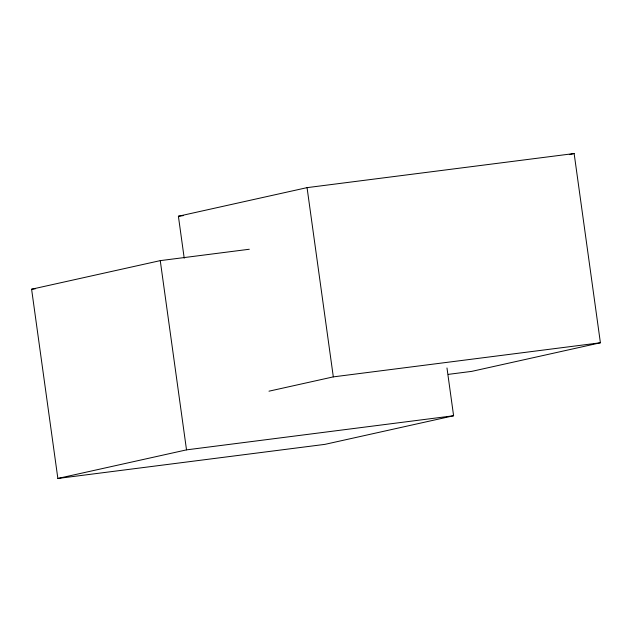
<?xml version="1.0" encoding="UTF-8"?>
<svg xmlns="http://www.w3.org/2000/svg" width="632" height="632" viewBox="0 0 632 632"><rect width="100%" height="100%" fill="white"/><g stroke="black" fill="none" stroke-linecap="round" stroke-linejoin="round"><path stroke-width="0.95" d="M184.212 258.196L178.398 216.247L307.057 187.641L574.14 153.536L600.4 342.773L471.741 371.371L448.262 374.373M569.337 154.603L574.14 153.536M446.974 367.958L453.602 415.753L324.943 444.359L57.86 478.464L31.6 289.227L160.259 260.629L249.292 249.253M268.987 391.184L333.317 376.877L600.4 342.773M57.86 478.464L186.519 449.866L453.602 415.753M178.398 216.247L183.288 215.623M31.6 289.227L35.511 288.729M307.057 187.641L333.317 376.877M160.259 260.629L186.519 449.866"/></g></svg>
